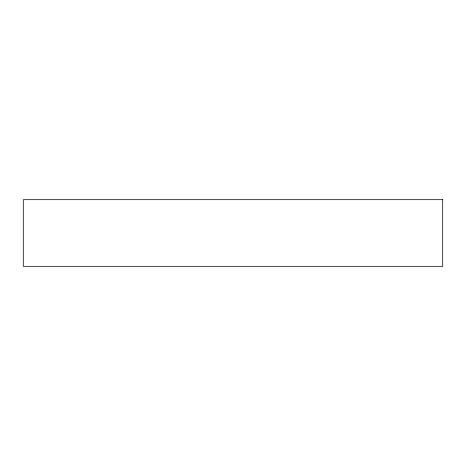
<?xml version="1.0" encoding="UTF-8"?>
<svg xmlns="http://www.w3.org/2000/svg" width="466" height="466" viewBox="0 0 466 466"><rect width="100%" height="100%" fill="white"/><g stroke="black" fill="none" stroke-linecap="round" stroke-linejoin="round"><path stroke-width="0.7" d="M442.7 199.681L23.3 199.681L23.3 266.319L442.7 266.319L442.7 199.681"/></g></svg>
